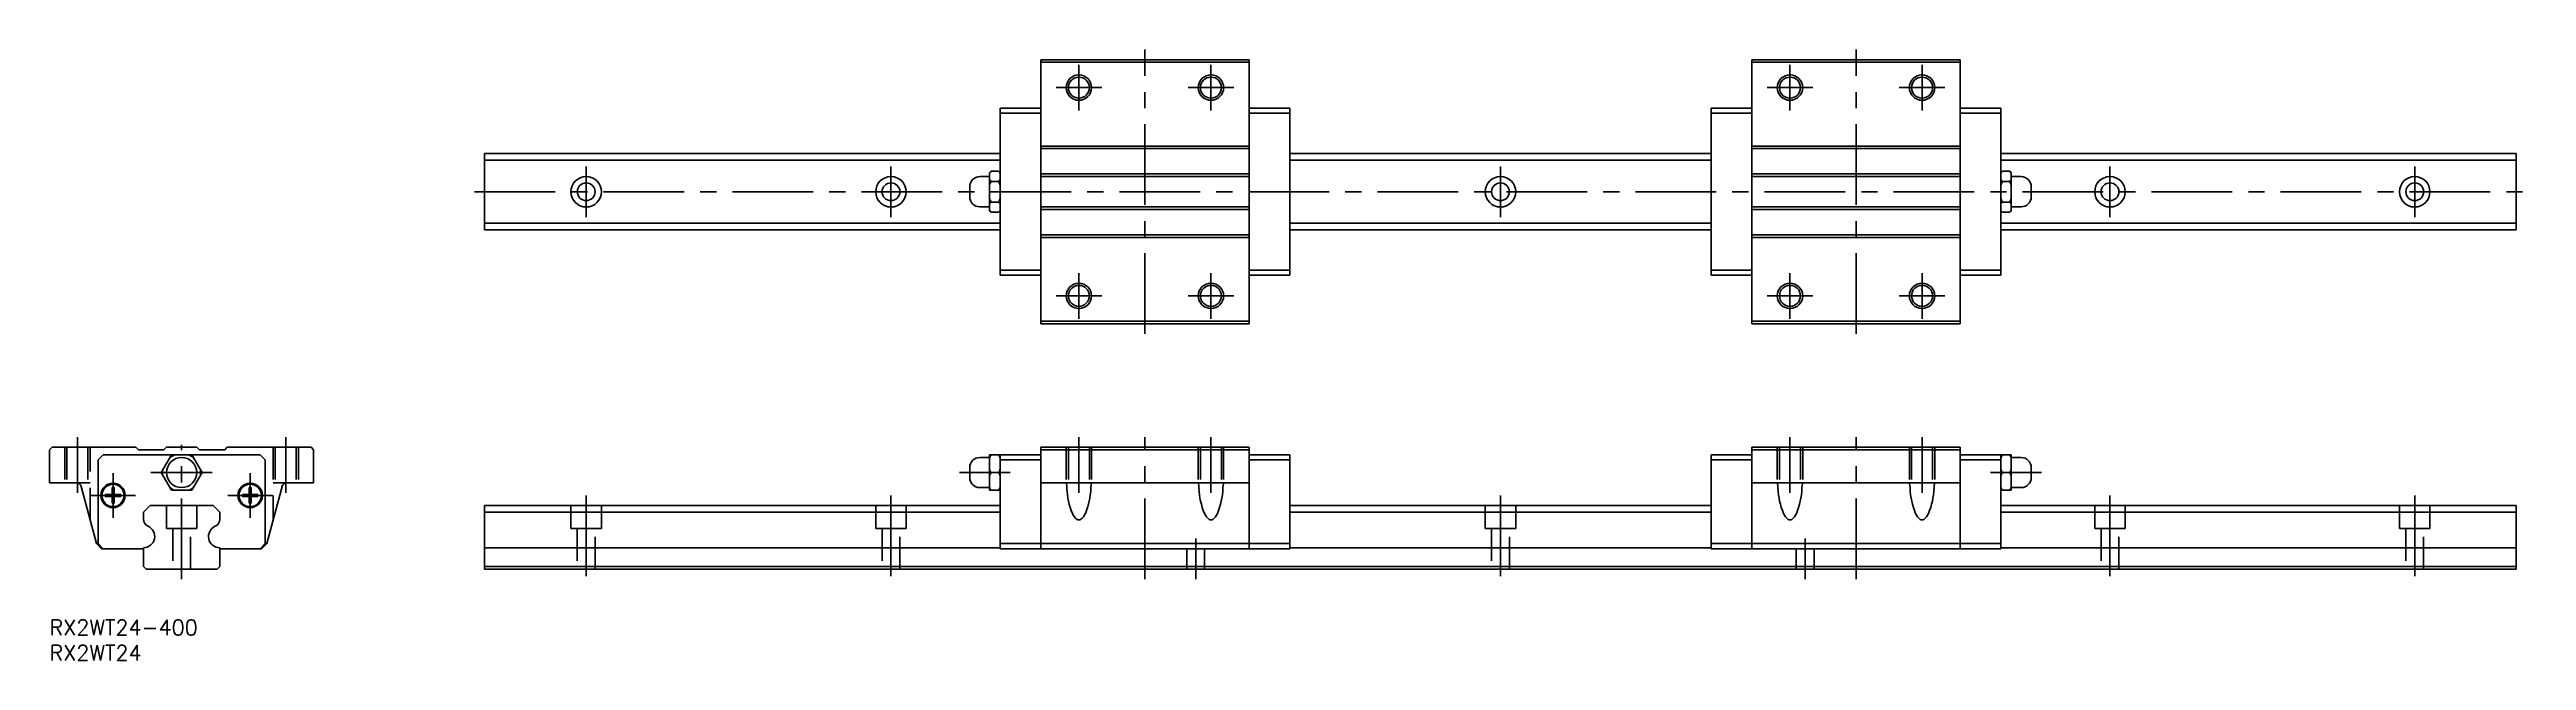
# Model space of a CAD drawing. Extents: x 0 to 488, y -8 to 112.
import ezdxf

# ---------------------------------------------------------------- set-up
doc = ezdxf.new("R2010")
doc.units = 0
doc.header["$LTSCALE"] = 0.5
doc.linetypes.add('CENTER', pattern=[50.8, 31.75, -6.35, 6.35, -6.35])
doc.linetypes.add('DASHED', pattern=[19.05, 12.7, -6.35])
for name, color, linetype in [('MSM_CENTER', 1, 'CENTER'), ('MSM_CONTINUOUS', 7, 'CONTINUOUS'), ('MSM_DASHED', 4, 'DASHED'), ('MSM_NARROW', 5, 'CONTINUOUS'), ('MSM_PART_NUMBER', 7, 'CONTINUOUS')]:
    doc.layers.add(name, color=color, linetype=linetype)
doc.styles.get("Standard").update_dxf_attribs({"font": 'txt.shx', "height": 2, "bigfont": 'bigfont.shx'})

# ---------------------------------------------------------------- blocks, each defined once
blk = doc.blocks.new('*U51')
at = {"layer": 'MSM_PART_NUMBER'}
blk.add_text('RX2WT24-400', height=3, dxfattribs=at).set_placement((0, -3))
blk = doc.blocks.new('*U52')
at = {"layer": 'MSM_PART_NUMBER'}
blk.add_text('RX2WT24', height=3, dxfattribs=at).set_placement((0, -8))

msp = doc.modelspace()

# ---------------------------------------------------------------- linework, layer by layer
at = {"layer": 'MSM_CENTER'}
for p, q in [((215.66, 56.29), (215.66, 112.29)), ((355.66, 56.29), (355.66, 112.29)), ((202.66, 100.29), (202.66, 109.29)), ((228.66, 100.29), (228.66, 109.29)), ((342.66, 100.29), (342.66, 109.29)), ((368.66, 100.29), (368.66, 109.29)), ((198.16, 104.79), (207.16, 104.79)), ((224.16, 104.79), (233.16, 104.79)), ((338.16, 104.79), (347.16, 104.79)), ((364.16, 104.79), (373.16, 104.79)), ((105.66, 89.29), (105.66, 79.29)), ((165.66, 89.29), (165.66, 79.29)), ((285.66, 89.29), (285.66, 79.29)), ((405.66, 89.29), (405.66, 79.29)), ((465.66, 89.29), (465.66, 79.29)), ((83.66, 84.29), (487.66, 84.29)), ((202.66, 59.29), (202.66, 68.29)), ((228.66, 59.29), (228.66, 68.29)), ((342.66, 59.29), (342.66, 68.29)), ((368.66, 59.29), (368.66, 68.29)), ((198.16, 63.79), (207.16, 63.79)), ((224.16, 63.79), (233.16, 63.79)), ((338.16, 63.79), (347.16, 63.79)), ((364.16, 63.79), (373.16, 63.79)), ((5.5, 36), (5.5, 25)), ((26, 8), (26, 34.49)), ((46.5, 36), (46.5, 25)), ((202.66, 36), (202.66, 25)), ((215.66, 8), (215.66, 36)), ((228.66, 36), (228.66, 25)), ((342.66, 36), (342.66, 25)), ((355.66, 8), (355.66, 36)), ((368.66, 36), (368.66, 25)), ((8.1, 24.5), (16.9, 24.5)), ((12.5, 20.1), (12.5, 28.9)), ((19.96, 29), (32.04, 29)), ((35.1, 24.5), (43.9, 24.5)), ((39.5, 20.1), (39.5, 28.9)), ((105.66, 24.5), (105.66, 8)), ((165.66, 24.5), (165.66, 8)), ((179.16, 29), (189.16, 29)), ((285.66, 24.5), (285.66, 8)), ((392.16, 29), (382.16, 29)), ((405.66, 24.5), (405.66, 8)), ((465.66, 24.5), (465.66, 8)), ((225.66, 16), (225.66, 8)), ((345.66, 16), (345.66, 8))]:
    msp.add_line(p, q, dxfattribs=at)
at = {"layer": 'MSM_CONTINUOUS'}
for p, q in [((195.16, 58.29), (195.16, 110.29)), ((195.16, 110.29), (236.16, 110.29)), ((195.16, 109.79), (236.16, 109.79)), ((236.16, 58.29), (236.16, 110.29)), ((335.16, 58.29), (335.16, 110.29)), ((376.16, 110.29), (335.16, 110.29)), ((376.16, 109.79), (335.16, 109.79)), ((376.16, 58.29), (376.16, 110.29)), ((187.16, 100.74), (195.16, 100.74)), ((187.16, 67.84), (187.16, 100.74)), ((187.16, 99.75), (195.16, 99.75)), ((244.16, 100.74), (236.16, 100.74)), ((244.16, 99.75), (236.16, 99.75)), ((244.16, 67.84), (244.16, 100.74)), ((327.16, 100.74), (335.16, 100.74)), ((327.16, 67.84), (327.16, 100.74)), ((327.16, 99.75), (335.16, 99.75)), ((384.16, 100.74), (376.16, 100.74)), ((384.16, 99.75), (376.16, 99.75)), ((384.16, 67.84), (384.16, 100.74)), ((195.16, 93.29), (236.16, 93.29)), ((195.16, 92.79), (236.16, 92.79)), ((376.16, 93.29), (335.16, 93.29)), ((376.16, 92.79), (335.16, 92.79)), ((85.66, 91.79), (187.16, 91.79)), ((85.66, 76.79), (85.66, 91.79)), ((85.66, 90.48), (187.16, 90.48)), ((185.38, 88.33), (185.09, 88.03)), ((185.09, 88.03), (185.09, 80.55)), ((185.38, 88.33), (186.85, 88.33)), ((187.16, 88.01), (186.85, 88.33)), ((195.16, 87.79), (236.16, 87.79)), ((244.16, 91.79), (327.16, 91.79)), ((244.16, 90.48), (327.16, 90.48)), ((376.16, 87.79), (335.16, 87.79)), ((384.16, 91.79), (485.66, 91.79)), ((384.16, 90.48), (485.66, 90.48)), ((384.16, 88.01), (384.47, 88.33)), ((385.94, 88.33), (384.47, 88.33)), ((385.94, 88.33), (386.23, 88.03)), ((386.23, 88.03), (386.23, 80.55)), ((485.66, 76.79), (485.66, 91.79)), ((181.16, 85.26), (181.16, 83.32)), ((185.09, 87.26), (183.16, 87.26)), ((185.38, 86.31), (186.85, 86.31)), ((195.16, 87.29), (236.16, 87.29)), ((376.16, 87.29), (335.16, 87.29)), ((385.94, 86.31), (384.47, 86.31)), ((386.23, 87.26), (388.16, 87.26)), ((390.16, 85.26), (390.16, 83.32)), ((85.66, 78.1), (187.16, 78.1)), ((183.16, 81.32), (185.09, 81.32)), ((185.09, 80.55), (185.38, 80.26)), ((185.38, 82.27), (186.85, 82.27)), ((185.38, 80.26), (186.85, 80.26)), ((186.85, 80.26), (187.16, 80.57)), ((195.16, 81.29), (236.16, 81.29)), ((195.16, 80.79), (236.16, 80.79)), ((244.16, 78.1), (327.16, 78.1)), ((376.16, 81.29), (335.16, 81.29)), ((376.16, 80.79), (335.16, 80.79)), ((384.47, 80.26), (384.16, 80.57)), ((384.16, 78.1), (485.66, 78.1)), ((385.94, 82.27), (384.47, 82.27)), ((385.94, 80.26), (384.47, 80.26)), ((386.23, 80.55), (385.94, 80.26)), ((388.16, 81.32), (386.23, 81.32)), ((85.66, 76.79), (187.16, 76.79)), ((195.16, 75.79), (236.16, 75.79)), ((195.16, 75.29), (236.16, 75.29)), ((244.16, 76.79), (327.16, 76.79)), ((376.16, 75.79), (335.16, 75.79)), ((376.16, 75.29), (335.16, 75.29)), ((384.16, 76.79), (485.66, 76.79)), ((187.16, 68.83), (195.16, 68.83)), ((244.16, 68.83), (236.16, 68.83)), ((327.16, 68.83), (335.16, 68.83)), ((384.16, 68.83), (376.16, 68.83)), ((187.16, 67.84), (195.16, 67.84)), ((244.16, 67.84), (236.16, 67.84)), ((327.16, 67.84), (335.16, 67.84)), ((384.16, 67.84), (376.16, 67.84)), ((195.16, 58.79), (236.16, 58.79)), ((376.16, 58.79), (335.16, 58.79)), ((195.16, 58.29), (236.16, 58.29)), ((376.16, 58.29), (335.16, 58.29)), ((0.5, 34), (0, 33.5)), ((0, 33.5), (0, 27)), ((17, 34), (0.5, 34)), ((10.54, 32.5), (9.55, 31.51)), ((9.55, 31.51), (9.55, 15)), ((23.97, 32.5), (10.54, 32.5)), ((17.5, 33.5), (17, 34)), ((22.5, 33.5), (17.5, 33.5)), ((23.98, 32.5), (21.96, 29)), ((23, 34), (22.5, 33.5)), ((29, 34), (23, 34)), ((28.02, 32.5), (23.98, 32.5)), ((27.33, 32.5), (24.67, 32.5)), ((30.04, 29), (28.02, 32.5)), ((41.46, 32.5), (28.03, 32.5)), ((29.5, 33.5), (29, 34)), ((34.5, 33.5), (29.5, 33.5)), ((35, 34), (34.5, 33.5)), ((51.5, 34), (35, 34)), ((42.45, 31.51), (41.46, 32.5)), ((42.45, 15), (42.45, 31.51)), ((52, 33.5), (51.5, 34)), ((52, 27), (52, 33.5)), ((181.16, 29.97), (181.16, 28.03)), ((185.09, 31.97), (183.16, 31.97)), ((185.09, 32.5), (185.09, 25.5)), ((187.16, 32.5), (185.09, 32.5)), ((187.16, 32.5), (195.16, 32.5)), ((187.16, 14), (187.16, 32.5)), ((187.16, 31.51), (195.16, 31.51)), ((195.16, 34), (236.16, 34)), ((195.16, 14), (195.16, 34)), ((195.16, 33.5), (236.16, 33.5)), ((236.16, 14), (236.16, 34)), ((244.16, 32.5), (236.16, 32.5)), ((244.16, 31.51), (236.16, 31.51)), ((244.16, 14), (244.16, 32.5)), ((327.16, 14), (327.16, 32.5)), ((327.16, 32.5), (335.16, 32.5)), ((327.16, 31.51), (335.16, 31.51)), ((335.16, 14), (335.16, 34)), ((376.16, 34), (335.16, 34)), ((376.16, 33.5), (335.16, 33.5)), ((376.16, 14), (376.16, 34)), ((384.16, 32.5), (376.16, 32.5)), ((384.16, 31.51), (376.16, 31.51)), ((384.16, 14), (384.16, 32.5)), ((384.16, 32.5), (386.23, 32.5)), ((386.23, 32.5), (386.23, 25.5)), ((386.23, 31.97), (388.16, 31.97)), ((390.16, 29.97), (390.16, 28.03)), ((0, 27), (5.27, 27)), ((6.23, 26.26), (9.25, 15)), ((12.3, 24.7), (10.97, 24.7)), ((12.3, 26.03), (12.3, 24.7)), ((12.7, 24.7), (12.7, 26.03)), ((14.03, 24.7), (12.7, 24.7)), ((21.96, 29), (23.98, 25.5)), ((23.98, 25.5), (28.02, 25.5)), ((28.02, 25.5), (30.04, 29)), ((39.3, 24.7), (37.97, 24.7)), ((39.3, 26.03), (39.3, 24.7)), ((39.7, 24.7), (39.7, 26.03)), ((41.03, 24.7), (39.7, 24.7)), ((42.75, 15), (45.77, 26.26)), ((46.73, 27), (52, 27)), ((183.16, 26.03), (185.09, 26.03)), ((185.09, 25.5), (187.16, 25.5)), ((185.38, 29), (186.85, 29)), ((195.16, 27), (236.16, 27)), ((376.16, 27), (335.16, 27)), ((386.23, 25.5), (384.16, 25.5)), ((385.94, 29), (384.47, 29)), ((388.16, 26.03), (386.23, 26.03)), ((10.97, 24.3), (12.3, 24.3)), ((12.3, 24.3), (12.3, 22.97)), ((12.7, 24.3), (14.03, 24.3)), ((12.7, 22.97), (12.7, 24.3)), ((18.5, 21.19), (19.81, 22.5)), ((18.5, 19.79), (18.5, 21.19)), ((19.81, 22.5), (32.19, 22.5)), ((32.19, 22.5), (33.5, 21.19)), ((33.5, 21.19), (33.5, 19.79)), ((37.97, 24.3), (39.3, 24.3)), ((39.3, 24.3), (39.3, 22.97)), ((39.7, 24.3), (41.03, 24.3)), ((39.7, 22.97), (39.7, 24.3)), ((85.66, 10), (85.66, 22.5)), ((85.66, 22.5), (187.16, 22.5)), ((85.66, 21.19), (187.16, 21.19)), ((244.16, 22.5), (327.16, 22.5)), ((244.16, 21.19), (327.16, 21.19)), ((384.16, 22.5), (485.66, 22.5)), ((384.16, 21.19), (485.66, 21.19)), ((485.66, 10), (485.66, 22.5)), ((9.25, 15), (10.25, 14)), ((9.55, 15), (10.55, 14)), ((41.45, 14), (42.45, 15)), ((41.75, 14), (42.75, 15)), ((244.16, 15), (187.16, 15)), ((384.16, 15), (327.16, 15)), ((10.25, 14), (18.5, 14)), ((18.5, 10.5), (18.5, 14.21)), ((19, 10), (18.5, 10.5)), ((33, 10), (19, 10)), ((33.5, 10.5), (33, 10)), ((33.5, 14.21), (33.5, 10.5)), ((33.5, 14), (41.75, 14)), ((85.66, 14.21), (187.16, 14.21)), ((85.66, 10.5), (485.66, 10.5)), ((85.66, 10), (485.66, 10)), ((187.16, 14), (244.16, 14)), ((244.16, 14.21), (327.16, 14.21)), ((384.16, 14), (327.16, 14)), ((384.16, 14.21), (485.66, 14.21))]:
    msp.add_line(p, q, dxfattribs=at)
for centre, radius in [((202.66, 104.79), 2.07), ((228.66, 104.79), 2.07), ((342.66, 104.79), 2.07), ((368.66, 104.79), 2.07), ((105.66, 84.29), 3), ((105.66, 84.29), 1.75), ((165.66, 84.29), 3), ((165.66, 84.29), 1.75), ((285.66, 84.29), 3), ((285.66, 84.29), 1.75), ((405.66, 84.29), 3), ((405.66, 84.29), 1.75), ((465.66, 84.29), 3), ((465.66, 84.29), 1.75), ((202.66, 63.79), 2.07), ((228.66, 63.79), 2.07), ((342.66, 63.79), 2.07), ((368.66, 63.79), 2.07), ((26, 29), 2.97), ((12.5, 24.5), 2.4), ((12.5, 24.5), 2.2), ((39.5, 24.5), 2.4), ((39.5, 24.5), 2.2)]:
    msp.add_circle(centre, radius, dxfattribs=at)
for centre, radius, start, end in [((187.19, 86.48), 2.58, 134.2241, 144.2304), ((184.97, 86.42), 2.68, 35.1578, 45.5611), ((386.35, 86.42), 2.68, 134.4389, 144.8422), ((384.13, 86.48), 2.58, 35.7696, 45.7759), ((183.16, 85.26), 2, 90, 180), ((183.16, 83.32), 2, 180, 270), ((187.31, 88.27), 2.75, 216.0753, 225.4702), ((190.89, 83.53), 6.17, 153.222, 160.1291), ((190.89, 85.05), 6.17, 199.8709, 206.778), ((185.08, 88.13), 2.53, 314.148, 325.1331), ((181.25, 83.49), 6.27, 19.3476, 26.6959), ((181.25, 85.09), 6.27, 333.3041, 340.6524), ((386.24, 88.13), 2.53, 214.8669, 225.852), ((390.08, 83.49), 6.27, 153.3041, 160.6524), ((390.08, 85.09), 6.27, 199.3476, 206.6959), ((384.01, 88.27), 2.75, 314.5298, 323.9247), ((380.43, 83.53), 6.17, 19.8709, 26.778), ((380.43, 85.05), 6.17, 333.222, 340.1291), ((388.16, 85.26), 2, 0, 90), ((388.16, 83.32), 2, 270, 0), ((187.31, 80.31), 2.75, 134.5298, 143.9247), ((187.19, 82.11), 2.58, 215.7696, 225.7759), ((185.08, 80.46), 2.53, 34.8669, 45.852), ((184.97, 82.17), 2.68, 314.4389, 324.8422), ((386.24, 80.46), 2.53, 134.148, 145.1331), ((386.35, 82.17), 2.68, 215.1578, 225.5611), ((384.01, 80.31), 2.75, 36.0753, 45.4702), ((384.13, 82.11), 2.58, 314.2241, 324.2304), ((26, 29), 3.74, 170.9121, 189.0879), ((26, 29), 3.74, 110.9121, 129.0879), ((26, 29), 3.74, 50.9121, 69.0879), ((26, 29), 3.74, 350.9121, 9.0879), ((183.16, 29.97), 2, 90, 180), ((189.52, 30.07), 4.8, 149.5864, 157.4784), ((189.7, 31.52), 5, 202.6789, 210.2563), ((182.61, 30.02), 4.91, 21.9678, 30.3029), ((182.76, 31.4), 4.74, 329.5489, 338.1804), ((388.71, 30.02), 4.91, 149.6971, 158.0322), ((388.56, 31.4), 4.74, 201.8196, 210.4511), ((381.8, 30.07), 4.8, 22.5216, 30.4136), ((381.62, 31.52), 5, 329.7437, 337.3211), ((388.16, 29.97), 2, 0, 90), ((5.27, 26), 1, 15, 90), ((12.5, 24.5), 1.54, 172.5379, 187.4621), ((12.5, 24.5), 1.54, 82.5379, 97.4621), ((12.5, 24.5), 1.54, 352.5379, 7.4621), ((26, 29), 3.74, 230.9121, 249.0879), ((26, 29), 3.74, 290.9121, 309.0879), ((39.5, 24.5), 1.54, 172.5379, 187.4621), ((39.5, 24.5), 1.54, 82.5379, 97.4621), ((39.5, 24.5), 1.54, 352.5379, 7.4621), ((46.73, 26), 1, 90, 165), ((183.16, 28.03), 2, 180, 270), ((189.7, 26.48), 5, 149.7437, 157.3211), ((189.52, 27.93), 4.8, 202.5216, 210.4136), ((182.76, 26.6), 4.74, 21.8196, 30.4511), ((182.61, 27.98), 4.91, 329.6971, 338.0322), ((200.19, 26.97), 0.0348, 127.2523, 205.6401), ((192.67, 25.4), 7.66, 3.5721, 11.7495), ((214.56, 26.45), 14.27, 182.3053, 202.6362), ((190.76, 26.45), 14.27, 337.3638, 357.6947), ((212.65, 25.4), 7.66, 168.2505, 176.4279), ((205.13, 26.97), 0.0348, 334.3599, 52.7477), ((226.19, 26.97), 0.0348, 127.2523, 205.6401), ((218.67, 25.4), 7.66, 3.5721, 11.7495), ((240.56, 26.45), 14.27, 182.3053, 202.6362), ((216.76, 26.45), 14.27, 337.3638, 357.6947), ((238.65, 25.4), 7.66, 168.2505, 176.4279), ((231.13, 26.97), 0.0348, 334.3599, 52.7477), ((340.19, 26.97), 0.0348, 127.2523, 205.6401), ((332.67, 25.4), 7.66, 3.5721, 11.7495), ((354.56, 26.45), 14.27, 182.3053, 202.6362), ((330.76, 26.45), 14.27, 337.3638, 357.6947), ((352.65, 25.4), 7.66, 168.2505, 176.4279), ((345.13, 26.97), 0.0348, 334.3599, 52.7477), ((366.19, 26.97), 0.0348, 127.2523, 205.6401), ((358.67, 25.4), 7.66, 3.5721, 11.7495), ((380.56, 26.45), 14.27, 182.3053, 202.6362), ((356.76, 26.45), 14.27, 337.3638, 357.6947), ((378.65, 25.4), 7.66, 168.2505, 176.4279), ((371.13, 26.97), 0.0348, 334.3599, 52.7477), ((388.56, 26.6), 4.74, 149.5489, 158.1804), ((388.71, 27.98), 4.91, 201.9678, 210.3029), ((381.62, 26.48), 5, 22.6789, 30.2563), ((381.8, 27.93), 4.8, 329.5864, 337.4784), ((388.16, 28.03), 2, 270, 0), ((12.5, 24.5), 1.54, 262.5379, 277.4621), ((20, 19.79), 1.5, 180, 246.0835), ((32, 19.79), 1.5, 293.9165, 0), ((39.5, 24.5), 1.54, 262.5379, 277.4621), ((203.86, 21.89), 2.63, 200.6158, 234.0669), ((202.66, 20.45), 0.778, 243.5447, 296.4553), ((201.46, 21.89), 2.63, 305.9331, 339.3842), ((229.86, 21.89), 2.63, 200.6158, 234.0669), ((228.66, 20.45), 0.778, 243.5447, 296.4553), ((227.46, 21.89), 2.63, 305.9331, 339.3842), ((343.86, 21.89), 2.63, 200.6158, 234.0669), ((342.66, 20.45), 0.778, 243.5447, 296.4553), ((341.46, 21.89), 2.63, 305.9331, 339.3842), ((369.86, 21.89), 2.63, 200.6158, 234.0669), ((368.66, 20.45), 0.778, 243.5447, 296.4553), ((367.46, 21.89), 2.63, 305.9331, 339.3842), ((18.5, 16.41), 2.2, 270, 66.0835), ((33.5, 16.41), 2.2, 113.9165, 270)]:
    msp.add_arc(centre, radius, start, end, dxfattribs=at)
at = {"layer": 'MSM_DASHED'}
for p, q in [((3, 34), (3, 27)), ((3.43, 34), (3.43, 27)), ((7.57, 34), (7.57, 27)), ((8, 19.66), (8, 34)), ((44, 34), (44, 19.66)), ((44.43, 34), (44.43, 27)), ((48.57, 34), (48.57, 27)), ((49, 34), (49, 27)), ((200.16, 34), (200.16, 27)), ((200.59, 34), (200.59, 27)), ((204.73, 34), (204.73, 27)), ((205.16, 34), (205.16, 27)), ((226.16, 34), (226.16, 27)), ((226.59, 34), (226.59, 27)), ((230.73, 34), (230.73, 27)), ((231.16, 34), (231.16, 27)), ((340.16, 34), (340.16, 27)), ((340.59, 34), (340.59, 27)), ((344.73, 34), (344.73, 27)), ((345.16, 34), (345.16, 27)), ((366.16, 34), (366.16, 27)), ((366.59, 34), (366.59, 27)), ((370.73, 34), (370.73, 27)), ((371.16, 34), (371.16, 27)), ((8, 27), (5.27, 27)), ((46.73, 27), (44, 27)), ((23, 22.5), (23, 18)), ((29, 18), (29, 22.5)), ((102.66, 22.5), (102.66, 18)), ((108.66, 18), (108.66, 22.5)), ((162.66, 22.5), (162.66, 18)), ((168.66, 18), (168.66, 22.5)), ((282.66, 22.5), (282.66, 18)), ((288.66, 18), (288.66, 22.5)), ((402.66, 22.5), (402.66, 18)), ((408.66, 18), (408.66, 22.5)), ((462.66, 22.5), (462.66, 18)), ((468.66, 18), (468.66, 22.5)), ((29, 18), (23, 18)), ((24.25, 18), (24.25, 10)), ((27.75, 10), (27.75, 18)), ((108.66, 18), (102.66, 18)), ((103.91, 18), (103.91, 10)), ((107.41, 10), (107.41, 18)), ((168.66, 18), (162.66, 18)), ((163.91, 18), (163.91, 10)), ((167.41, 10), (167.41, 18)), ((288.66, 18), (282.66, 18)), ((283.91, 18), (283.91, 10)), ((287.41, 10), (287.41, 18)), ((408.66, 18), (402.66, 18)), ((403.91, 18), (403.91, 10)), ((407.41, 10), (407.41, 18)), ((468.66, 18), (462.66, 18)), ((463.91, 18), (463.91, 10)), ((467.41, 10), (467.41, 18)), ((223.91, 14), (223.91, 10)), ((227.41, 10), (227.41, 14)), ((343.91, 14), (343.91, 10)), ((347.41, 10), (347.41, 14))]:
    msp.add_line(p, q, dxfattribs=at)
at = {"layer": 'MSM_NARROW'}
for centre in [(202.66, 104.79), (228.66, 104.79), (342.66, 104.79), (368.66, 104.79), (202.66, 63.79), (228.66, 63.79), (342.66, 63.79), (368.66, 63.79)]:
    msp.add_circle(centre, 2.5, dxfattribs=at)

# ---------------------------------------------------------------- block references
at = {"layer": 'MSM_CONTINUOUS'}
for name in ['*U51', '*U52']:
    msp.add_blockref(name, (0, 0), dxfattribs=at)

doc.saveas('drawing.dxf')
